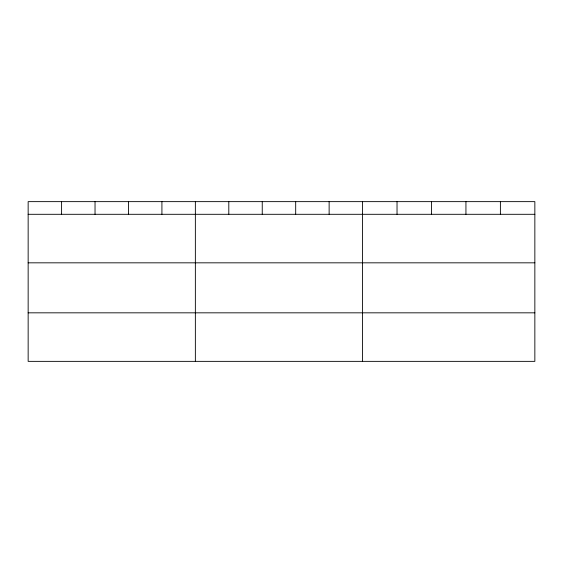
<?xml version="1.0" encoding="UTF-8"?>
<svg xmlns="http://www.w3.org/2000/svg" width="563" height="563" viewBox="0 0 563 563"><rect width="100%" height="100%" fill="white"/><g stroke="black" fill="none" stroke-linecap="round" stroke-linejoin="round"><path stroke-width="0.84" d="M534.85 262.83L534.85 201.638L28.15 201.638L28.15 361.362L534.85 361.362L534.85 262.83L28.15 262.83M28.15 214.299L534.85 214.299M28.15 312.831L534.85 312.831M500.394 201.638L500.394 214.299M465.939 201.638L465.939 214.299M431.483 201.638L431.483 214.299M397.028 201.638L397.028 214.299M362.572 201.638L362.572 361.362M329.13 201.638L329.13 214.299M295.688 201.638L295.688 214.299M262.245 201.638L262.245 214.299M228.803 201.638L228.803 214.299M195.361 201.638L195.361 361.362M161.919 201.638L161.919 214.299M128.477 201.638L128.477 214.299M95.034 201.638L95.034 214.299M61.592 201.638L61.592 214.299"/></g></svg>
